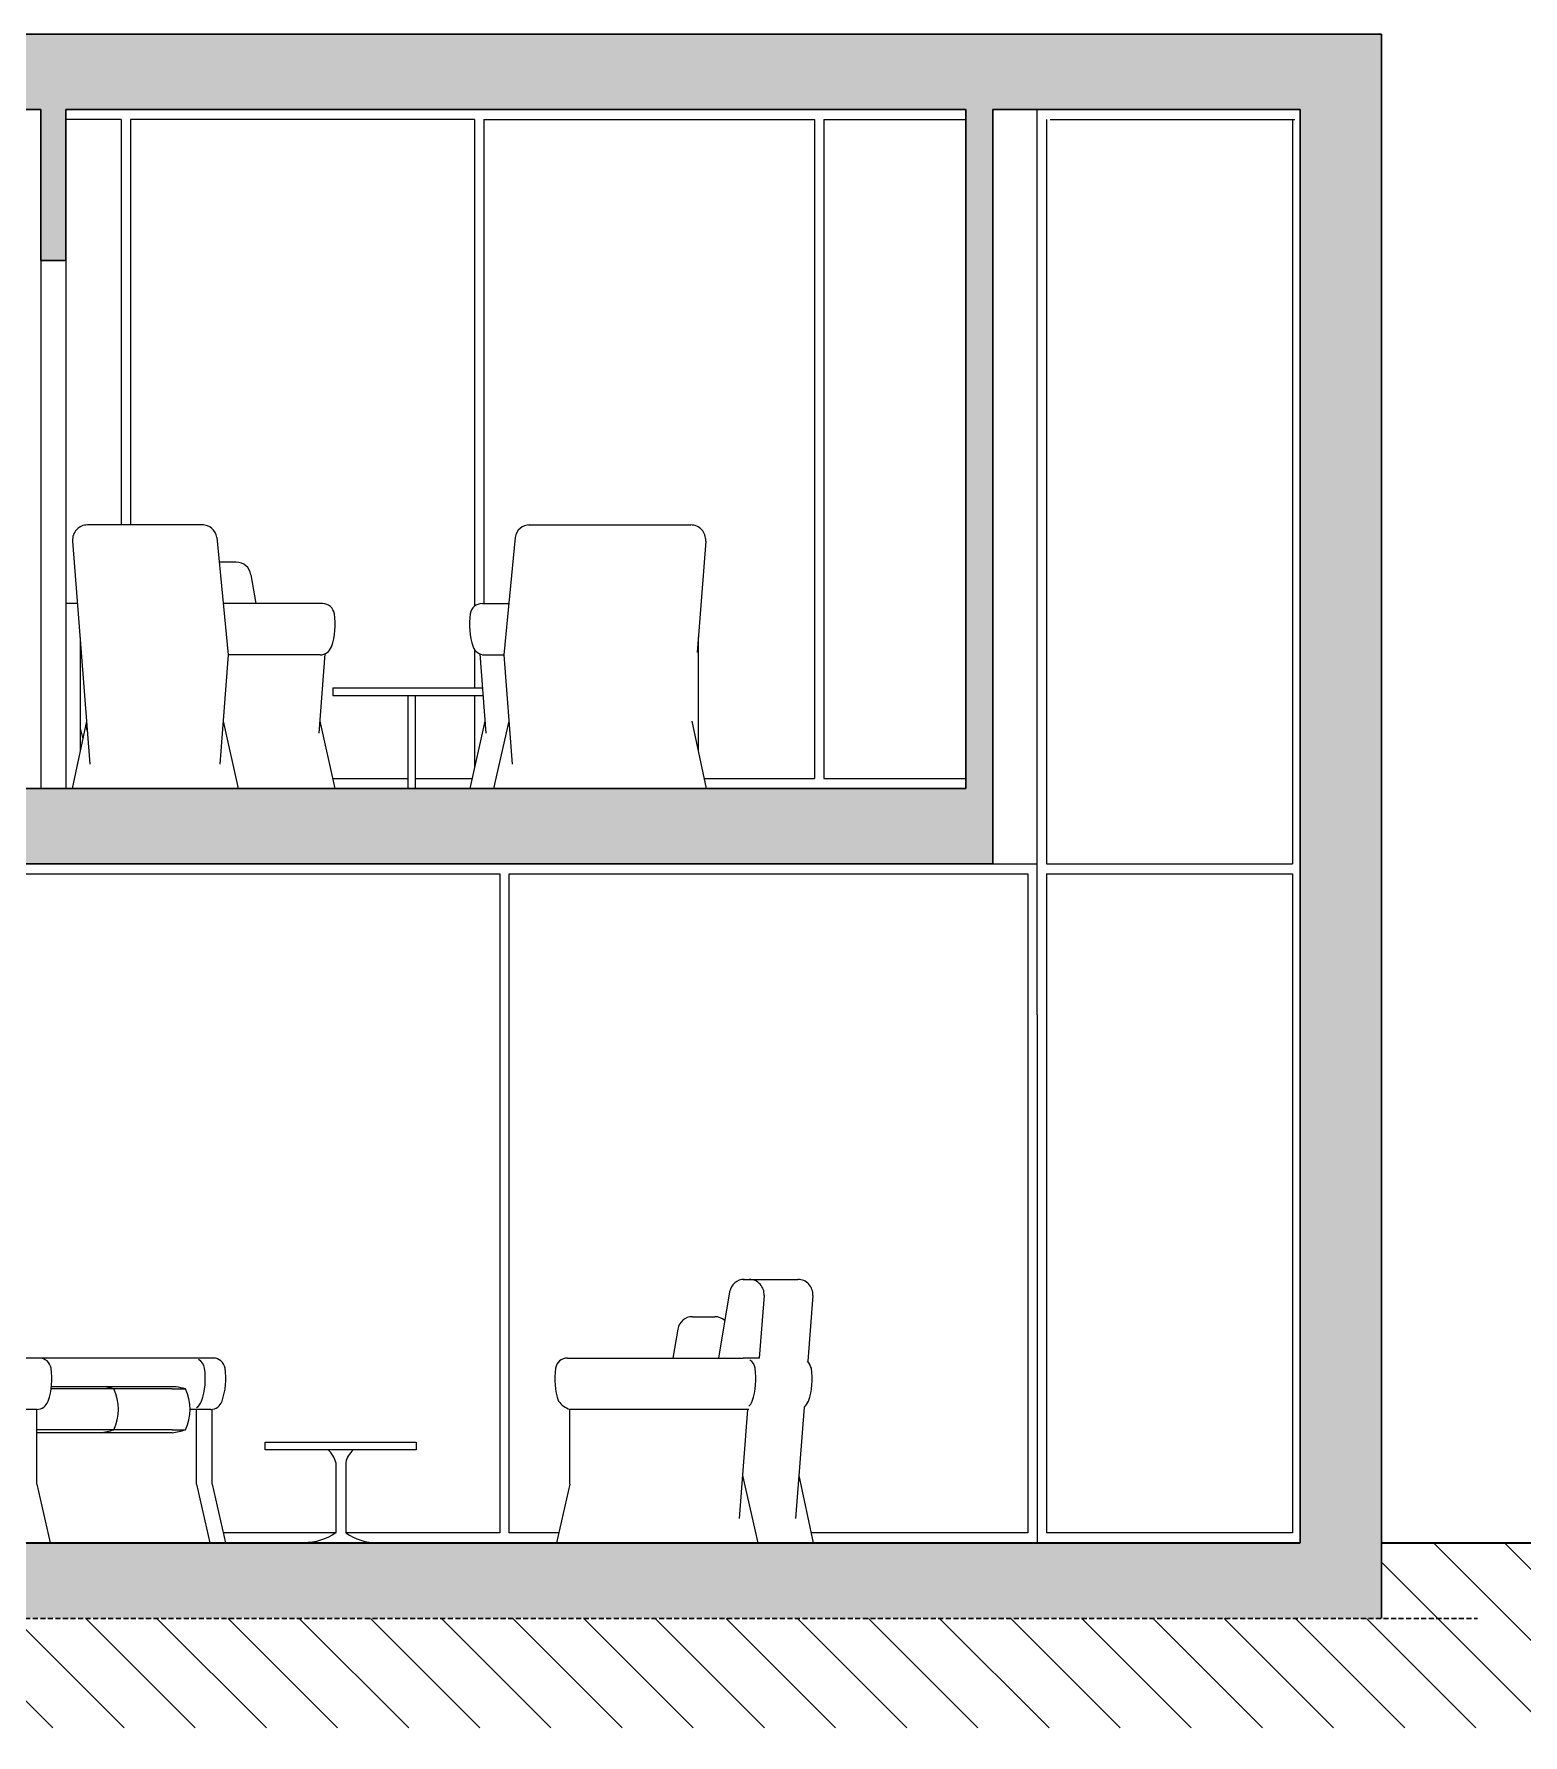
# Model space of a CAD drawing. Header units: millimetres. Extents: x -4829 to 17751, y -2575 to 15731.
# Drawn here: x 13641 to 14233, y 12514 to 13191 of the extents above; entities that cross this region are included whole.
import ezdxf

# ---------------------------------------------------------------- set-up
doc = ezdxf.new("R2010")
doc.units = ezdxf.units.MM
doc.linetypes.add('JIS_02_2.0', pattern=[3, 2, -1])
doc.layers.get('0').update_dxf_attribs({"lineweight": 20})
for name, color, linetype, lineweight in [('Arredo', 7, 'Continuous', 9), ('linea terra', 7, 'Continuous', 35), ('muri sezionati', 7, 'Continuous', 30), ('tratteggio', 7, 'Continuous', 15)]:
    doc.layers.add(name, color=color, linetype=linetype, lineweight=lineweight)
doc.layers.add('campitura', color=254, linetype='Continuous')

msp = doc.modelspace()

# ---------------------------------------------------------------- hatches: boundary and pattern name
at = {"layer": 'campitura'}
h = msp.add_hatch(color=256, dxfattribs=at)
h.dxf.hatch_style = 1
h.paths.add_polyline_path([(13331.76, 12890.8), (13331.76, 13160.8), (13488.44, 13160.8), (13488.44, 12890.8)], flags=16)
h.paths.add_polyline_path([(13498.78, 12890.8), (13498.78, 13160.8), (13644.07, 13160.8), (13644.07, 13100.8), (13654.08, 13100.8), (13654.08, 13160.8), (14011.91, 13160.8), (14011.91, 12890.8), (13938.64, 12890.8)], flags=16)
h.paths.add_polyline_path([(13819.91, 12995.59), (13820.65, 12995.59), (13820.65, 13096.8), (13952.06, 13096.8), (13952.06, 12964.32), (13942.96, 12964.32, 0.369866), (13938.26, 12960.29, 0.122339), (13939.44, 12947.12, 0.319669), (13943.94, 12943.92), (13943.94, 12934.7, -0.008633), (13939.19, 12935.73, -0.207885), (13938.5, 12950.52, -0.089796), (13938.26, 12960.29, -0.369866), (13942.96, 12964.32), (13952.06, 12964.32), (13952.06, 13096.8), (13820.65, 13096.8), (13820.65, 12995.59), (13882.04, 12995.59), (13883.91, 12995.59, -0.365455), (13889.77, 12990.64), (13892.31, 12964.32), (13899.8, 12964.32, -0.369866), (13904.51, 12960.29, -0.122339), (13903.32, 12947.12, -0.210739), (13900.71, 12944.31), (13898.66, 12917.59), (13904.72, 12890.8), (13813.77, 12890.8), (13816.94, 12905.53), (13816.94, 12950.93), (13813.97, 12989.17, -0.437105), (13813.97, 12989.17), (13813.97, 12989.18, -0.414214), (13813.97, 12989.18), (13813.97, 12989.18, 0.414214), (13813.97, 12989.18, 1.54068), (13813.97, 12989.13, -0.439612)], flags=0)
edge = h.paths.add_edge_path(flags=0)
edge.add_line((13666.71, 12976.79), (13666.71, 12976.79))
edge.add_arc((13684.05, 12899.71), 79.01, 80.09486, 102.68038, ccw=False)
edge.add_line((13697.64, 12977.54), (13697.64, 12990.71))
edge.add_spline(control_points=[(13697.64, 12990.71), (13694.84, 12990.84), (13693.91, 12990.94), (13689.03, 12991.64), (13685.45, 12992.83), (13680.3, 12996.52), (13678.62, 12999.5), (13680.1, 13005.3), (13682.64, 13007.34), (13688.87, 13010.08), (13692.68, 13010.86), (13696.72, 13011.03), (13696.72, 13011.03)], knot_values=[9.501149, 9.501149, 9.501149, 9.501149, 9.661989, 9.661989, 10.356468, 10.356468, 11.050948, 11.050948, 11.745427, 11.745427, 12.410959, 12.410959, 12.410959, 12.410959, 12.410959], degree=3, periodic=0)
edge.add_spline(control_points=[(13696.72, 13011.03), (13698.23, 13011.04), (13704.4, 13010.66), (13709.43, 13005.66), (13710.93, 13003.36), (13710.17, 12997.2), (13709.02, 12996.37), (13707.44, 12993.91), (13703.4, 12991.72), (13700.59, 12990.95)], knot_values=[4.901041, 4.901041, 4.901041, 4.901041, 7.283333, 7.283333, 8.122834, 8.122834, 8.962336, 8.962336, 9.501149, 9.501149, 9.501149, 9.501149], degree=3, periodic=0)
edge.add_line((13700.59, 12990.95), (13700.59, 12976.97))
edge.add_arc((13684.05, 12899.71), 79.01, 77.31962, 77.91961, ccw=False)
edge.add_arc((13701.4, 12974.09), 2.7, -90, 90, ccw=False)
edge.add_line((13701.4, 12971.39), (13692.93, 12971.39))
edge.add_line((13692.93, 12971.39), (13692.93, 12969.53))
edge.add_line((13692.93, 12969.53), (13689.3, 12969.53))
edge.add_arc((13687.65, 12969.53), 1.65, -89.99821, 0, ccw=False)
edge.add_line((13687.65, 12967.88), (13686.82, 12967.88))
edge.add_line((13686.82, 12967.88), (13686.82, 12919.98))
edge.add_line((13686.82, 12919.98), (13692.99, 12919.98))
edge.add_line((13692.99, 12919.98), (13692.99, 12917.44))
edge.add_line((13692.99, 12917.44), (13686.82, 12917.44))
edge.add_line((13686.82, 12917.44), (13686.82, 12894.31))
edge.add_line((13686.82, 12894.31), (13687.71, 12894.31))
edge.add_arc((13687.71, 12892.66), 1.65, 0, 90.00151, ccw=False)
edge.add_line((13689.36, 12892.66), (13678.86, 12892.66))
edge.add_arc((13680.51, 12892.66), 1.65, 90.00151, 180, ccw=False)
edge.add_line((13680.51, 12894.31), (13681.29, 12894.31))
edge.add_line((13681.29, 12894.31), (13681.29, 12917.44))
edge.add_line((13681.29, 12917.44), (13675.24, 12917.44))
edge.add_line((13675.24, 12917.44), (13675.24, 12919.98))
edge.add_line((13675.24, 12919.98), (13681.29, 12919.98))
edge.add_line((13681.29, 12919.98), (13681.29, 12967.88))
edge.add_line((13681.29, 12967.88), (13680.45, 12967.88))
edge.add_arc((13680.45, 12969.53), 1.65, 180, 270.00179, ccw=False)
edge.add_line((13678.8, 12969.53), (13675.18, 12969.53))
edge.add_line((13675.18, 12969.53), (13675.18, 12971.39))
edge.add_line((13675.18, 12971.39), (13666.71, 12971.39))
edge.add_arc((13666.71, 12974.09), 2.7, 90.00145, 270, ccw=False)
edge = h.paths.add_edge_path(flags=0)
edge.add_line((13684.64, 12971.39), (13684.64, 12969.45))
edge.add_ellipse((13684.02, 12981.81), major_axis=(-0.01, -11.85), ratio=0.179562, start_angle=343.24917, end_angle=377.04505)
edge.add_line((13684.54, 12969.53), (13683.4, 12969.53))
edge.add_line((13683.4, 12969.53), (13683.4, 12971.39))
edge.add_line((13683.4, 12971.39), (13684.64, 12971.39))
edge = h.paths.add_edge_path(flags=0)
edge.add_ellipse((13698.26, 13000.88), major_axis=(-16.65, 0), ratio=0.465071, start_angle=630.02219, end_angle=807.88881, ccw=False)
edge.add_spline(control_points=[(13700.59, 12993.63), (13701.12, 12993.79), (13701.82, 12993.99), (13707.62, 12995.64), (13708.96, 12998.47), (13708.81, 13002.99), (13707.33, 13004.45), (13705.73, 13006.61), (13701.13, 13008.57), (13698.25, 13008.63)], knot_values=[5.281388, 5.281388, 5.281388, 5.281388, 5.439854, 5.439854, 6.279356, 6.279356, 7.118857, 7.118857, 9.501149, 9.501149, 9.501149, 9.501149], degree=3, periodic=0)
h.paths.add_polyline_path([(13813.97, 12989.17), (13813.97, 12989.18, -1.273811), (13813.97, 12989.18), (13813.97, 12989.17, -0.785047)], flags=0)
h.paths.add_polyline_path([(13813.97, 12989.18, -0.279836), (13813.97, 12989.18), (13813.97, 12989.18), (13813.97, 12989.17)], flags=0)
h.paths.add_polyline_path([(13813.97, 12989.17, 61.895889), (13813.97, 12989.17, 61.895887)], flags=0)
h.paths.add_polyline_path([(13813.97, 12989.18, 49.598467), (13813.97, 12989.17, 49.598464)], flags=0)
h.paths.add_polyline_path([(13813.97, 12989.17), (13813.97, 12989.17), (13813.97, 12989.18, -0.785046), (13813.97, 12989.18), (13813.97, 12989.17)], flags=0)
h.paths.add_polyline_path([(13813.97, 12989.18, 0.036658), (13813.97, 12989.17, 0.021781), (13813.97, 12989.18, 0.036604), (13813.97, 12989.17, 0.03059)], flags=0)
h.paths.add_polyline_path([(13813.97, 12989.18, 43.06971), (13813.97, 12989.18, 43.069707)], flags=0)
h.paths.add_polyline_path([(13813.97, 12989.18), (13813.97, 12989.17, -0.279836), (13813.97, 12989.17, -1.042876), (13813.97, 12989.18), (13813.97, 12989.18), (13813.97, 12989.18, -0.5627)], flags=0)
h.paths.add_polyline_path([(13813.97, 12989.18, 28.081474), (13813.97, 12989.18, 28.081472)], flags=0)
h.paths.add_polyline_path([(13813.97, 12989.17, 10.3455), (13813.97, 12989.17, 31.036497)], flags=0)
h.paths.add_polyline_path([(13813.97, 12989.17, 14.109504), (13813.97, 12989.18, 14.109504)], flags=0)
h.paths.add_polyline_path([(13813.97, 12989.18, 0.05615), (13813.97, 12989.17, 0.040703), (13813.97, 12989.18, 0.036517), (13813.97, 12989.18, 18.834758), (13813.97, 12989.17, 0.05615)], flags=0)
h.paths.add_polyline_path([(13813.97, 12989.18, 0.148125), (13813.97, 12989.18, 3.71327), (13813.97, 12989.18, 3.71327), (13813.97, 12989.18, 20.253135)], flags=0)
h.paths.add_polyline_path([(13813.97, 12989.18, 0.279836), (13813.97, 12989.18, 12.480004), (13813.97, 12989.18, 0.048883), (13813.97, 12989.18), (13813.97, 12989.18), (13813.97, 12989.17, -1), (13813.97, 12989.17, -31.641408), (13813.97, 12989.18)], flags=0)
h.paths.add_polyline_path([(12763.62, 12860.8), (13038.62, 12860.8), (13038.62, 12800.8), (13048.62, 12800.8), (13048.62, 12860.8), (13208.62, 12860.8), (13208.62, 12590.8), (13218.62, 12590.8), (13218.62, 12860.8), (13520.66, 12860.8), (13520.66, 12590.8), (13531.43, 12590.8), (13531.43, 12860.8), (14022.68, 12860.8), (14022.68, 13160.8), (14144.81, 13160.8), (14144.81, 12590.8), (14177.13, 12590.8), (14177.13, 13190.8), (13299.45, 13190.8), (13299.45, 12890.8), (12763.62, 12890.8)])
h = msp.add_hatch(color=256, dxfattribs=at)
h.dxf.hatch_style = 1
h.paths.add_polyline_path([(14177.13, 12590.8), (12763.57, 12590.8), (12763.57, 12560.8), (14177.13, 12560.8)])
at = {"layer": 'tratteggio'}
h = msp.add_hatch(dxfattribs=at)
h.set_pattern_fill('ANSI31', color=256, scale=6.3, angle=90)
h.paths.add_polyline_path([(12763.57, 12560.8), (12763.57, 12590.8), (12289.77, 12590.8), (12289.77, 12517.31), (14502.25, 12517.31), (14502.25, 12590.8), (14177.13, 12590.8), (14177.13, 12560.8)])
h.paths.add_polyline_path([(15611.1, 12560.81), (15611.1, 12590.83), (15238.68, 12590.8), (15238.68, 12514.43), (17750.84, 12514.43), (17750.84, 12591.03), (16924.62, 12590.95), (16924.62, 12560.81)])

# ---------------------------------------------------------------- linework, layer by layer
for p, q in [((13676.12, 13156.8), (13654.08, 13156.8)), ((13676.12, 13156.8), (13676.12, 12995.59)), ((13816.56, 13156.8), (13679.84, 13156.8)), ((13679.84, 13156.8), (13679.84, 12995.59)), ((13816.56, 13156.8), (13816.56, 12963.27)), ((13820.28, 13156.8), (13820.28, 12964.32)), ((13820.28, 13156.8), (13951.73, 13156.8)), ((13951.73, 13156.8), (13951.73, 12894.8)), ((13955.45, 13156.8), (13955.45, 12894.8)), ((13955.45, 13156.8), (14011.91, 13156.8)), ((14040.23, 12800.8), (14040.23, 13160.8)), ((14043.94, 13156.8), (14043.94, 12860.8)), ((14045.43, 13156.8), (14142.75, 13156.8)), ((14141.81, 13156.8), (14141.81, 12860.8)), ((13644.07, 13100.8), (13644.07, 12890.8)), ((13654.08, 13100.8), (13654.08, 12890.8)), ((13816.56, 12946.04), (13816.56, 12930.8)), ((13760.21, 12930.8), (13760.21, 12927.8)), ((13760.21, 12927.8), (13819.91, 12927.8)), ((13816.56, 12927.8), (13816.56, 12899.34)), ((13760.15, 12894.8), (13790.06, 12894.8)), ((13793.06, 12894.8), (13815.53, 12894.8)), ((13907.81, 12894.8), (13951.73, 12894.8)), ((13955.45, 12894.8), (14011.91, 12894.8)), ((14022.68, 12860.8), (14040.23, 12860.8)), ((14043.94, 12860.8), (14141.81, 12860.8)), ((13621.94, 12856.8), (13826.63, 12856.8)), ((13826.63, 12856.8), (13826.63, 12594.8)), ((13830.34, 12594.8), (13830.34, 12856.8)), ((13830.34, 12856.8), (14036.52, 12856.8)), ((14036.52, 12856.8), (14036.52, 12594.8)), ((14043.94, 12856.8), (14141.81, 12856.8)), ((14043.94, 12856.8), (14043.94, 12594.8)), ((14141.81, 12856.8), (14141.81, 12594.8)), ((14040.23, 12800.8), (14040.23, 12590.8)), ((13761.37, 12594.8), (13716.68, 12594.8)), ((13826.63, 12594.8), (13765.37, 12594.8)), ((13850.08, 12594.8), (13830.34, 12594.8)), ((14036.52, 12594.8), (13950.38, 12594.8)), ((14141.81, 12594.8), (14043.94, 12594.8))]:
    msp.add_line(p, q)
at = {"layer": 'Arredo'}
for p, q in [((13706.4, 12995.59), (13662.7, 12995.59)), ((13708.76, 12995.59), (13706.4, 12995.59)), ((13838.04, 12995.59), (13840.4, 12995.59)), ((13840.4, 12995.59), (13902.53, 12995.59)), ((13656.77, 12989.18), (13656.77, 12989.17)), ((13656.77, 12989.18), (13656.77, 12989.18)), ((13656.77, 12989.18), (13656.77, 12989.17)), ((13656.77, 12989.18), (13656.77, 12989.17)), ((13656.77, 12989.18), (13656.77, 12989.17)), ((13656.77, 12989.18), (13656.77, 12989.18)), ((13656.77, 12989.18), (13656.77, 12989.18)), ((13656.77, 12989.18), (13656.77, 12989.17)), ((13656.77, 12989.18), (13656.77, 12989.17)), ((13656.77, 12989.18), (13656.77, 12989.18)), ((13656.77, 12989.18), (13656.77, 12989.18)), ((13656.77, 12989.18), (13656.77, 12989.18)), ((13656.77, 12989.18), (13656.77, 12989.18)), ((13656.77, 12989.18), (13656.77, 12989.18)), ((13656.77, 12989.18), (13656.77, 12989.18)), ((13656.77, 12989.18), (13656.77, 12989.18)), ((13656.77, 12989.18), (13656.77, 12989.18)), ((13656.77, 12989.18), (13656.77, 12989.18)), ((13656.77, 12989.18), (13656.77, 12989.17)), ((13656.77, 12989.18), (13656.77, 12989.18)), ((13656.77, 12989.18), (13656.77, 12989.18)), ((13656.77, 12989.18), (13656.77, 12989.18)), ((13656.77, 12989.18), (13656.77, 12989.17)), ((13656.77, 12989.18), (13656.77, 12989.17)), ((13656.77, 12989.18), (13656.77, 12989.18)), ((13656.77, 12989.18), (13656.77, 12989.17)), ((13656.77, 12989.18), (13656.77, 12989.18)), ((13656.77, 12989.18), (13656.77, 12989.17)), ((13656.77, 12989.18), (13656.77, 12989.17)), ((13656.77, 12989.18), (13656.77, 12989.17)), ((13656.77, 12989.18), (13656.77, 12989.18)), ((13656.77, 12989.18), (13656.77, 12989.17)), ((13656.77, 12989.18), (13656.77, 12989.18)), ((13656.77, 12989.18), (13656.77, 12989.18)), ((13656.77, 12989.18), (13656.77, 12989.18)), ((13656.77, 12989.18), (13660.21, 12944.82)), ((13656.77, 12989.17), (13656.77, 12989.17)), ((13656.77, 12989.17), (13656.77, 12989.17)), ((13656.77, 12989.17), (13656.77, 12989.17)), ((13656.77, 12989.17), (13656.77, 12989.17)), ((13656.77, 12989.17), (13656.77, 12989.17)), ((13656.77, 12989.17), (13656.77, 12989.17)), ((13656.77, 12989.17), (13656.77, 12989.17)), ((13656.77, 12989.17), (13656.77, 12989.17)), ((13656.77, 12989.17), (13656.77, 12989.17)), ((13656.77, 12989.17), (13656.77, 12989.17)), ((13656.77, 12989.17), (13656.77, 12989.17)), ((13656.77, 12989.17), (13656.77, 12989.17)), ((13656.77, 12989.17), (13656.77, 12989.17)), ((13656.77, 12989.17), (13656.77, 12989.17)), ((13656.77, 12989.17), (13656.77, 12989.17)), ((13656.77, 12989.17), (13656.77, 12989.17)), ((13714.13, 12990.64), (13718.63, 12943.92)), ((13832.66, 12990.64), (13828.17, 12943.92)), ((13908.47, 12989.18), (13905.02, 12944.82)), ((13908.47, 12989.18), (13908.47, 12989.17)), ((13908.47, 12989.18), (13908.47, 12989.18)), ((13908.47, 12989.18), (13908.47, 12989.17)), ((13908.47, 12989.18), (13908.47, 12989.17)), ((13908.47, 12989.18), (13908.47, 12989.17)), ((13908.47, 12989.18), (13908.47, 12989.18)), ((13908.47, 12989.18), (13908.47, 12989.18)), ((13908.47, 12989.18), (13908.47, 12989.17)), ((13908.47, 12989.18), (13908.47, 12989.17)), ((13908.47, 12989.18), (13908.47, 12989.18)), ((13908.47, 12989.18), (13908.47, 12989.18)), ((13908.47, 12989.18), (13908.47, 12989.18)), ((13908.47, 12989.18), (13908.47, 12989.18)), ((13908.47, 12989.18), (13908.47, 12989.18)), ((13908.47, 12989.18), (13908.47, 12989.18)), ((13908.47, 12989.18), (13908.47, 12989.18)), ((13908.47, 12989.18), (13908.47, 12989.18)), ((13908.47, 12989.18), (13908.47, 12989.18)), ((13908.47, 12989.18), (13908.47, 12989.17)), ((13908.47, 12989.18), (13908.47, 12989.18)), ((13908.47, 12989.18), (13908.47, 12989.18)), ((13908.47, 12989.18), (13908.47, 12989.18)), ((13908.47, 12989.18), (13908.47, 12989.17)), ((13908.47, 12989.18), (13908.47, 12989.17)), ((13908.47, 12989.18), (13908.47, 12989.18)), ((13908.47, 12989.18), (13908.47, 12989.17)), ((13908.47, 12989.18), (13908.47, 12989.18)), ((13908.47, 12989.18), (13908.47, 12989.17)), ((13908.47, 12989.18), (13908.47, 12989.17)), ((13908.47, 12989.18), (13908.47, 12989.17)), ((13908.47, 12989.18), (13908.47, 12989.18)), ((13908.47, 12989.18), (13908.47, 12989.17)), ((13908.47, 12989.18), (13908.47, 12989.18)), ((13908.47, 12989.18), (13908.47, 12989.18)), ((13908.47, 12989.18), (13908.47, 12989.18)), ((13908.47, 12989.17), (13908.47, 12989.17)), ((13908.47, 12989.17), (13908.47, 12989.17)), ((13908.47, 12989.17), (13908.47, 12989.17)), ((13908.47, 12989.17), (13908.47, 12989.17)), ((13908.47, 12989.17), (13908.47, 12989.17)), ((13908.47, 12989.17), (13908.47, 12989.17)), ((13908.47, 12989.17), (13908.47, 12989.17)), ((13908.47, 12989.17), (13908.47, 12989.17)), ((13908.47, 12989.17), (13908.47, 12989.17)), ((13908.47, 12989.17), (13908.47, 12989.17)), ((13908.47, 12989.17), (13908.47, 12989.17)), ((13908.47, 12989.17), (13908.47, 12989.17)), ((13908.47, 12989.17), (13908.47, 12989.17)), ((13908.47, 12989.17), (13908.47, 12989.17)), ((13908.47, 12989.17), (13908.47, 12989.17)), ((13908.47, 12989.17), (13908.47, 12989.17)), ((13721.81, 12980.76), (13715.09, 12980.76)), ((13727.68, 12975.81), (13729.64, 12964.32)), ((13658.7, 12964.32), (13654.01, 12964.32)), ((13756.14, 12964.32), (13716.67, 12964.32)), ((13819.55, 12964.32), (13830.13, 12964.32)), ((13659.74, 12950.93), (13659.74, 12905.53)), ((13905.5, 12950.93), (13905.5, 12905.53)), ((13659.96, 12914.2), (13659.96, 12943.92)), ((13660.28, 12943.92), (13659.96, 12943.92)), ((13660.21, 12944.82), (13663.66, 12900.45)), ((13718.63, 12943.92), (13715.26, 12900.45)), ((13755.16, 12943.92), (13718.63, 12943.92)), ((13757.05, 12944.31), (13754.63, 12912.78)), ((13818.64, 12944.31), (13821.06, 12912.78)), ((13820.53, 12943.92), (13828.17, 12943.92)), ((13828.17, 12943.92), (13831.54, 12900.45)), ((13760.21, 12930.8), (13819.68, 12930.8)), ((13790.06, 12927.8), (13790.06, 12890.8)), ((13793.06, 12890.8), (13793.06, 12927.8)), ((13662.33, 12917.57), (13656.57, 12890.8)), ((13659.96, 12914.2), (13660.8, 12910.48)), ((13662.42, 12914.2), (13662.42, 12916.43)), ((13662.42, 12914.2), (13662.68, 12913.04)), ((13716.59, 12917.57), (13722.65, 12890.8)), ((13755, 12917.57), (13761.06, 12890.8)), ((13820.69, 12917.57), (13814.63, 12890.8)), ((13830.21, 12917.57), (13824.15, 12890.8)), ((13902.91, 12917.57), (13908.67, 12890.8)), ((13654.08, 12890.8), (13683.7, 12890.8)), ((13656.57, 12890.8), (13761.06, 12890.8)), ((13908.67, 12890.8), (13814.63, 12890.8)), ((13923.37, 12695.59), (13925.73, 12695.59)), ((13924.55, 12695.59), (13945.1, 12695.59)), ((13917.99, 12690.64), (13913.49, 12664.32)), ((13931.67, 12689.18), (13929.73, 12664.32)), ((13931.67, 12689.18), (13931.67, 12689.17)), ((13931.67, 12689.18), (13931.67, 12689.18)), ((13931.67, 12689.18), (13931.67, 12689.17)), ((13931.67, 12689.18), (13931.67, 12689.17)), ((13931.67, 12689.18), (13931.67, 12689.17)), ((13931.67, 12689.18), (13931.67, 12689.18)), ((13931.67, 12689.18), (13931.67, 12689.18)), ((13931.67, 12689.18), (13931.67, 12689.17)), ((13931.67, 12689.18), (13931.67, 12689.17)), ((13931.67, 12689.18), (13931.67, 12689.18)), ((13931.67, 12689.18), (13931.67, 12689.18)), ((13931.67, 12689.18), (13931.67, 12689.18)), ((13931.67, 12689.18), (13931.67, 12689.18)), ((13931.67, 12689.18), (13931.67, 12689.18)), ((13931.67, 12689.18), (13931.67, 12689.18)), ((13931.67, 12689.18), (13931.67, 12689.18)), ((13931.67, 12689.18), (13931.67, 12689.18)), ((13931.67, 12689.18), (13931.67, 12689.18)), ((13931.67, 12689.18), (13931.67, 12689.17)), ((13931.67, 12689.18), (13931.67, 12689.18)), ((13931.67, 12689.18), (13931.67, 12689.18)), ((13931.67, 12689.18), (13931.67, 12689.18)), ((13931.67, 12689.18), (13931.67, 12689.17)), ((13931.67, 12689.18), (13931.67, 12689.17)), ((13931.67, 12689.18), (13931.67, 12689.18)), ((13931.67, 12689.18), (13931.67, 12689.17)), ((13931.67, 12689.18), (13931.67, 12689.18)), ((13931.67, 12689.18), (13931.67, 12689.17)), ((13931.67, 12689.18), (13931.67, 12689.17)), ((13931.67, 12689.18), (13931.67, 12689.17)), ((13931.67, 12689.18), (13931.67, 12689.18)), ((13931.67, 12689.18), (13931.67, 12689.17)), ((13931.67, 12689.18), (13931.67, 12689.18)), ((13931.67, 12689.18), (13931.67, 12689.18)), ((13931.67, 12689.18), (13931.67, 12689.18)), ((13931.67, 12689.17), (13931.67, 12689.17)), ((13931.67, 12689.17), (13931.67, 12689.17)), ((13931.67, 12689.17), (13931.67, 12689.17)), ((13931.67, 12689.17), (13931.67, 12689.17)), ((13931.67, 12689.17), (13931.67, 12689.17)), ((13931.67, 12689.17), (13931.67, 12689.17)), ((13931.67, 12689.17), (13931.67, 12689.17)), ((13931.67, 12689.17), (13931.67, 12689.17)), ((13931.67, 12689.17), (13931.67, 12689.17)), ((13931.67, 12689.17), (13931.67, 12689.17)), ((13931.67, 12689.17), (13931.67, 12689.17)), ((13931.67, 12689.17), (13931.67, 12689.17)), ((13931.67, 12689.17), (13931.67, 12689.17)), ((13931.67, 12689.17), (13931.67, 12689.17)), ((13931.67, 12689.17), (13931.67, 12689.17)), ((13931.67, 12689.17), (13931.67, 12689.17)), ((13951.04, 12689.18), (13949.01, 12663.06)), ((13951.04, 12689.18), (13951.04, 12689.17)), ((13951.04, 12689.18), (13951.04, 12689.18)), ((13951.04, 12689.18), (13951.04, 12689.17)), ((13951.04, 12689.18), (13951.04, 12689.17)), ((13951.04, 12689.18), (13951.04, 12689.17)), ((13951.04, 12689.18), (13951.04, 12689.18)), ((13951.04, 12689.18), (13951.04, 12689.18)), ((13951.04, 12689.18), (13951.04, 12689.17)), ((13951.04, 12689.18), (13951.04, 12689.17)), ((13951.04, 12689.18), (13951.04, 12689.18)), ((13951.04, 12689.18), (13951.04, 12689.18)), ((13951.04, 12689.18), (13951.04, 12689.18)), ((13951.04, 12689.18), (13951.04, 12689.18)), ((13951.04, 12689.18), (13951.04, 12689.18)), ((13951.04, 12689.18), (13951.04, 12689.18)), ((13951.04, 12689.18), (13951.04, 12689.18)), ((13951.04, 12689.18), (13951.04, 12689.18)), ((13951.04, 12689.18), (13951.04, 12689.18)), ((13951.04, 12689.18), (13951.04, 12689.17)), ((13951.04, 12689.18), (13951.04, 12689.18)), ((13951.04, 12689.18), (13951.04, 12689.18)), ((13951.04, 12689.18), (13951.04, 12689.18)), ((13951.04, 12689.18), (13951.04, 12689.17)), ((13951.04, 12689.18), (13951.04, 12689.17)), ((13951.04, 12689.18), (13951.04, 12689.18)), ((13951.04, 12689.18), (13951.04, 12689.17)), ((13951.04, 12689.18), (13951.04, 12689.18)), ((13951.04, 12689.18), (13951.04, 12689.17)), ((13951.04, 12689.18), (13951.04, 12689.17)), ((13951.04, 12689.18), (13951.04, 12689.17)), ((13951.04, 12689.18), (13951.04, 12689.18)), ((13951.04, 12689.18), (13951.04, 12689.17)), ((13951.04, 12689.18), (13951.04, 12689.18)), ((13951.04, 12689.18), (13951.04, 12689.18)), ((13951.04, 12689.18), (13951.04, 12689.18)), ((13951.04, 12689.17), (13951.04, 12689.17)), ((13951.04, 12689.17), (13951.04, 12689.17)), ((13951.04, 12689.17), (13951.04, 12689.17)), ((13951.04, 12689.17), (13951.04, 12689.17)), ((13951.04, 12689.17), (13951.04, 12689.17)), ((13951.04, 12689.17), (13951.04, 12689.17)), ((13951.04, 12689.17), (13951.04, 12689.17)), ((13951.04, 12689.17), (13951.04, 12689.17)), ((13951.04, 12689.17), (13951.04, 12689.17)), ((13951.04, 12689.17), (13951.04, 12689.17)), ((13951.04, 12689.17), (13951.04, 12689.17)), ((13951.04, 12689.17), (13951.04, 12689.17)), ((13951.04, 12689.17), (13951.04, 12689.17)), ((13951.04, 12689.17), (13951.04, 12689.17)), ((13951.04, 12689.17), (13951.04, 12689.17)), ((13951.04, 12689.17), (13951.04, 12689.17)), ((13897.35, 12675.81), (13895.39, 12664.32)), ((13903.22, 12680.76), (13912.04, 12680.76)), ((13643.49, 12664.32), (13635.31, 12664.32)), ((13704.49, 12664.32), (13643.49, 12664.32)), ((13712.66, 12664.32), (13704.49, 12664.32)), ((13853.49, 12664.32), (13923.41, 12664.32)), ((13929.73, 12664.32), (13923.41, 12664.32)), ((13696.34, 12652.1), (13648.22, 12652.1)), ((13697.88, 12652.93), (13648.33, 12652.93)), ((13696.34, 12652.1), (13701.61, 12652.1)), ((13642.51, 12643.92), (13634.33, 12643.92)), ((13642.51, 12614.2), (13642.51, 12643.92)), ((13711.68, 12643.92), (13703.51, 12643.92)), ((13703.51, 12643.92), (13703.51, 12643.92)), ((13705.97, 12614.2), (13705.97, 12643.92)), ((13712.28, 12614.2), (13712.28, 12643.92)), ((13922.43, 12643.92), (13854.47, 12643.92)), ((13854.47, 12614.2), (13854.47, 12643.92)), ((13925.15, 12643.92), (13921.77, 12600.45)), ((13925.59, 12643.92), (13922.43, 12643.92)), ((13947.59, 12644.82), (13944.15, 12600.45)), ((13696.34, 12635.73), (13642.51, 12635.73)), ((13696.34, 12634.6), (13642.51, 12634.6)), ((13696.34, 12635.73), (13701.61, 12635.73)), ((13761.37, 12622.8), (13761.37, 12594.8)), ((13765.37, 12622.8), (13765.37, 12594.8)), ((13923.1, 12617.57), (13929.16, 12590.8)), ((13945.48, 12617.57), (13951.24, 12590.8)), ((13642.51, 12614.2), (13647.8, 12590.8)), ((13705.97, 12614.2), (13711.27, 12590.8)), ((13712.28, 12614.2), (13717.58, 12590.8)), ((13854.47, 12614.2), (13849.17, 12590.8)), ((13640.23, 12590.8), (13717.58, 12590.8)), ((13951.24, 12590.8), (13849.17, 12590.8))]:
    msp.add_line(p, q, dxfattribs=at)
msp.add_lwpolyline([(13793.37, 12630.8), (13793.37, 12627.8), (13733.37, 12627.8), (13733.37, 12630.8)], close=True, dxfattribs=at)
for points in [[(13761.37, 12594.8, -0.1517), (13748.74, 12590.84), (13748.74, 12590.8)], [(13765.37, 12594.8, 0.1517), (13778, 12590.84), (13778, 12590.8)]]:
    msp.add_lwpolyline(points, format="xyb", dxfattribs=at)
for centre, radius, start, end in [((13662.7, 12989.64), 5.95, 90, 184.44157), ((13708.27, 12989.64), 5.95, 9.6997, 90), ((13838.53, 12989.64), 5.95, 90, 170.3003), ((13902.53, 12989.64), 5.95, 355.55843, 90), ((13656.77, 12989.18), 0.0000357, 90, 152.53417), ((13656.77, 12989.18), 0.0000357, 332.53417, 90), ((13656.77, 12989.18), 0.0000357, 332.53417, 90), ((13656.77, 12989.18), 0.0000119, 332.53417, 90), ((13656.77, 12989.18), 0.0000119, 90, 152.53417), ((13656.77, 12989.18), 0.0000119, 332.53417, 90), ((13656.77, 12989.18), 0.0000119, 270, 332.53417), ((13656.77, 12989.18), 0.0000119, 332.53417, 90), ((13656.77, 12989.18), 0.0000119, 270, 332.53417), ((13656.77, 12989.18), 0.0000119, 332.53417, 90), ((13656.77, 12989.18), 0.0000119, 90, 152.53417), ((13656.77, 12989.18), 0.0000119, 90, 152.53417), ((13656.77, 12989.18), 0.0000119, 90, 152.53417), ((13656.77, 12989.18), 0.0000119, 152.53417, 270), ((13656.77, 12989.18), 0.0000119, 90, 152.53417), ((13656.77, 12989.18), 0.0000119, 180, 270), ((13656.77, 12989.18), 0.0000119, 270, 0), ((13656.77, 12989.18), 0.0000119, 0, 90), ((13656.77, 12989.18), 0.0000119, 90, 180), ((13656.77, 12989.18), 0.0000119, 180, 270), ((13656.77, 12989.18), 0.0000119, 270, 0), ((13656.77, 12989.18), 0.0000119, 0, 90), ((13656.77, 12989.18), 0.0000119, 90, 180), ((13656.77, 12989.17), 0.0000357, 152.53417, 270), ((13656.77, 12989.17), 0.0000357, 270, 332.53417), ((13656.77, 12989.17), 0.0000119, 270, 332.53417), ((13656.77, 12989.17), 0.0000119, 152.53417, 270), ((13656.77, 12989.17), 0.0000119, 152.53417, 270), ((13656.77, 12989.17), 0.0000119, 180, 270), ((13656.77, 12989.17), 0.0000119, 90, 180), ((13656.77, 12989.17), 0.0000119, 0, 90), ((13656.77, 12989.17), 0.0000119, 270, 0), ((13656.77, 12989.17), 0.0000119, 180, 270), ((13656.77, 12989.17), 0.0000119, 90, 180), ((13656.77, 12989.17), 0.0000119, 360, 90), ((13656.77, 12989.17), 0.0000119, 270, 360), ((13656.77, 12989.17), 0.0000119, 180, 270), ((13656.77, 12989.17), 0.0000119, 90, 180), ((13908.47, 12989.18), 0.0000357, 27.46583, 90), ((13908.47, 12989.18), 0.0000357, 90, 207.46583), ((13908.47, 12989.18), 0.0000357, 90, 207.46583), ((13908.47, 12989.18), 0.0000119, 90, 207.46583), ((13908.47, 12989.18), 0.0000119, 27.46583, 90), ((13908.47, 12989.18), 0.0000119, 90, 207.46583), ((13908.47, 12989.18), 0.0000119, 207.46583, 270), ((13908.47, 12989.18), 0.0000119, 90, 207.46583), ((13908.47, 12989.18), 0.0000119, 207.46583, 270), ((13908.47, 12989.18), 0.0000119, 90, 207.46583), ((13908.47, 12989.18), 0.0000119, 27.46583, 90), ((13908.47, 12989.18), 0.0000119, 27.46583, 90), ((13908.47, 12989.18), 0.0000119, 27.46583, 90), ((13908.47, 12989.18), 0.0000119, 270, 27.46583), ((13908.47, 12989.18), 0.0000119, 27.46583, 90), ((13908.47, 12989.18), 0.0000119, 270, 0), ((13908.47, 12989.18), 0.0000119, 180, 270), ((13908.47, 12989.18), 0.0000119, 90, 180), ((13908.47, 12989.18), 0.0000119, 360, 90), ((13908.47, 12989.18), 0.0000119, 270, 0), ((13908.47, 12989.18), 0.0000119, 180, 270), ((13908.47, 12989.18), 0.0000119, 90, 180), ((13908.47, 12989.18), 0.0000119, 0, 90), ((13908.47, 12989.17), 0.0000357, 270, 27.46583), ((13908.47, 12989.17), 0.0000357, 207.46583, 270), ((13908.47, 12989.17), 0.0000119, 207.46583, 270), ((13908.47, 12989.17), 0.0000119, 270, 27.46583), ((13908.47, 12989.17), 0.0000119, 270, 27.46583), ((13908.47, 12989.17), 0.0000119, 270, 0), ((13908.47, 12989.17), 0.0000119, 0, 90), ((13908.47, 12989.17), 0.0000119, 90, 180), ((13908.47, 12989.17), 0.0000119, 180, 270), ((13908.47, 12989.17), 0.0000119, 270, 0), ((13908.47, 12989.17), 0.0000119, 0, 90), ((13908.47, 12989.17), 0.0000119, 90, 180), ((13908.47, 12989.17), 0.0000119, 180, 270), ((13908.47, 12989.17), 0.0000119, 270, 0), ((13908.47, 12989.17), 0.0000119, 0, 90), ((13721.81, 12974.81), 5.95, 9.6997, 90), ((13756.14, 12959.56), 4.76, 8.80918, 90), ((13733.76, 12956.09), 27.41, 340.90981, 8.80918), ((13841.93, 12956.09), 27.41, 171.19082, 199.09019), ((13819.55, 12959.56), 4.76, 90, 171.19082), ((13755.16, 12948.68), 4.76, 270, 340.90981), ((13820.53, 12948.68), 4.76, 199.09019, 270), ((13923.86, 12689.64), 5.95, 90, 170.3003), ((13925.73, 12689.64), 5.95, 355.55843, 90), ((13945.1, 12689.64), 5.95, 355.55843, 90), ((13931.67, 12689.18), 0.0000357, 27.46583, 90), ((13931.67, 12689.18), 0.0000357, 90, 207.46583), ((13931.67, 12689.18), 0.0000357, 90, 207.46583), ((13931.67, 12689.18), 0.0000119, 90, 207.46583), ((13931.67, 12689.18), 0.0000119, 27.46583, 90), ((13931.67, 12689.18), 0.0000119, 90, 207.46583), ((13931.67, 12689.18), 0.0000119, 207.46583, 270), ((13931.67, 12689.18), 0.0000119, 90, 207.46583), ((13931.67, 12689.18), 0.0000119, 207.46583, 270), ((13931.67, 12689.18), 0.0000119, 90, 207.46583), ((13931.67, 12689.18), 0.0000119, 27.46583, 90), ((13931.67, 12689.18), 0.0000119, 27.46583, 90), ((13931.67, 12689.18), 0.0000119, 27.46583, 90), ((13931.67, 12689.18), 0.0000119, 270, 27.46583), ((13931.67, 12689.18), 0.0000119, 27.46583, 90), ((13931.67, 12689.18), 0.0000119, 270, 0), ((13931.67, 12689.18), 0.0000119, 180, 270), ((13931.67, 12689.18), 0.0000119, 90, 180), ((13931.67, 12689.18), 0.0000119, 360, 90), ((13931.67, 12689.18), 0.0000119, 270, 0), ((13931.67, 12689.18), 0.0000119, 180, 270), ((13931.67, 12689.18), 0.0000119, 90, 180), ((13931.67, 12689.18), 0.0000119, 0, 90), ((13931.67, 12689.17), 0.0000357, 270, 27.46583), ((13931.67, 12689.17), 0.0000357, 207.46583, 270), ((13931.67, 12689.17), 0.0000119, 207.46583, 270), ((13931.67, 12689.17), 0.0000119, 270, 27.46583), ((13931.67, 12689.17), 0.0000119, 270, 27.46583), ((13931.67, 12689.17), 0.0000119, 270, 0), ((13931.67, 12689.17), 0.0000119, 0, 90), ((13931.67, 12689.17), 0.0000119, 90, 180), ((13931.67, 12689.17), 0.0000119, 180, 270), ((13931.67, 12689.17), 0.0000119, 270, 0), ((13931.67, 12689.17), 0.0000119, 0, 90), ((13931.67, 12689.17), 0.0000119, 90, 180), ((13931.67, 12689.17), 0.0000119, 180, 270), ((13931.67, 12689.17), 0.0000119, 270, 0), ((13931.67, 12689.17), 0.0000119, 0, 90), ((13951.04, 12689.18), 0.0000357, 27.46583, 90), ((13951.04, 12689.18), 0.0000357, 90, 207.46583), ((13951.04, 12689.18), 0.0000357, 90, 207.46583), ((13951.04, 12689.18), 0.0000119, 90, 207.46583), ((13951.04, 12689.18), 0.0000119, 27.46583, 90), ((13951.04, 12689.18), 0.0000119, 90, 207.46583), ((13951.04, 12689.18), 0.0000119, 207.46583, 270), ((13951.04, 12689.18), 0.0000119, 90, 207.46583), ((13951.04, 12689.18), 0.0000119, 207.46583, 270), ((13951.04, 12689.18), 0.0000119, 90, 207.46583), ((13951.04, 12689.18), 0.0000119, 27.46583, 90), ((13951.04, 12689.18), 0.0000119, 27.46583, 90), ((13951.04, 12689.18), 0.0000119, 27.46583, 90), ((13951.04, 12689.18), 0.0000119, 270, 27.46583), ((13951.04, 12689.18), 0.0000119, 27.46583, 90), ((13951.04, 12689.18), 0.0000119, 270, 0), ((13951.04, 12689.18), 0.0000119, 180, 270), ((13951.04, 12689.18), 0.0000119, 90, 180), ((13951.04, 12689.18), 0.0000119, 360, 90), ((13951.04, 12689.18), 0.0000119, 270, 0), ((13951.04, 12689.18), 0.0000119, 180, 270), ((13951.04, 12689.18), 0.0000119, 90, 180), ((13951.04, 12689.18), 0.0000119, 0, 90), ((13951.04, 12689.17), 0.0000357, 270, 27.46583), ((13951.04, 12689.17), 0.0000357, 207.46583, 270), ((13951.04, 12689.17), 0.0000119, 207.46583, 270), ((13951.04, 12689.17), 0.0000119, 270, 27.46583), ((13951.04, 12689.17), 0.0000119, 270, 27.46583), ((13951.04, 12689.17), 0.0000119, 270, 0), ((13951.04, 12689.17), 0.0000119, 0, 90), ((13951.04, 12689.17), 0.0000119, 90, 180), ((13951.04, 12689.17), 0.0000119, 180, 270), ((13951.04, 12689.17), 0.0000119, 270, 0), ((13951.04, 12689.17), 0.0000119, 0, 90), ((13951.04, 12689.17), 0.0000119, 90, 180), ((13951.04, 12689.17), 0.0000119, 180, 270), ((13951.04, 12689.17), 0.0000119, 270, 0), ((13951.04, 12689.17), 0.0000119, 0, 90), ((13903.22, 12674.81), 5.95, 90, 170.3003), ((13912.04, 12674.81), 5.95, 47.74358, 90), ((13643.49, 12659.56), 4.76, 8.80918, 90), ((13704.49, 12659.56), 4.76, 8.80918, 60.99613), ((13712.66, 12659.56), 4.76, 8.80918, 90), ((13853.49, 12659.56), 4.76, 90, 171.19082), ((13923.41, 12659.56), 4.76, 8.80918, 56.05067), ((13940.98, 12656.99), 10.06, 19.10352, 37.09582), ((13621.11, 12656.09), 27.41, 340.90981, 8.80918), ((13682.11, 12656.09), 27.41, 340.90981, 8.80918), ((13690.28, 12656.09), 27.41, 340.90981, 8.80918), ((13875.87, 12656.09), 27.41, 171.19082, 199.09019), ((13901.03, 12656.09), 27.41, 340.90981, 8.80918), ((13923.41, 12656.09), 27.41, 340.90981, 8.80918), ((13640.97, 12515.07), 140.76, 76.79613, 78.35027), ((13656.44, 12643.92), 18.58, 333.85118, 26.14882), ((13669.46, 12515.07), 140.76, 76.79613, 78.35027), ((13684.93, 12643.92), 18.58, 333.85118, 26.14882), ((13642.51, 12648.68), 4.76, 270, 340.90981), ((13703.51, 12648.68), 4.76, 301.13011, 340.90981), ((13711.68, 12648.68), 4.76, 270, 340.90981), ((13857.62, 12653.1), 9.71, 218.01629, 251.0739), ((13922.43, 12648.68), 4.76, 311.60205, 340.90981), ((13943.95, 12649.32), 5.79, 308.99055, 337.71356), ((13640.97, 12772.77), 140.76, 281.01164, 283.20387), ((13669.46, 12772.77), 140.76, 281.01164, 283.20387), ((13752.05, 12620.61), 9.58, 13.23714, 48.69037), ((13774.69, 12620.61), 9.58, 131.30963, 166.76286)]:
    msp.add_arc(centre, radius, start, end, dxfattribs=at)
at = {"layer": 'linea terra'}
for p, q in [((13531.43, 12590.8), (14144.81, 12590.8)), ((14177.13, 12590.8), (14502.52, 12590.8))]:
    msp.add_line(p, q, dxfattribs=at)
at = {"layer": 'muri sezionati'}
for p, q in [((13299.45, 13190.8), (14177.13, 13190.8)), ((14177.13, 13190.8), (14177.13, 12560.8)), ((13498.78, 13160.8), (13644.07, 13160.8)), ((13644.07, 13100.8), (13644.07, 13160.8)), ((13654.08, 13100.8), (13654.08, 13160.8)), ((13654.08, 13160.8), (14011.91, 13160.8)), ((14011.91, 13160.8), (14011.91, 12890.8)), ((14022.68, 12860.8), (14022.68, 13160.8)), ((14022.68, 13160.8), (14144.81, 13160.8)), ((14144.81, 12590.8), (14144.81, 13160.8)), ((13644.07, 13100.8), (13654.08, 13100.8)), ((14011.91, 12890.8), (13498.78, 12890.8)), ((13531.43, 12860.8), (14022.68, 12860.8))]:
    msp.add_line(p, q, dxfattribs=at)
at = {"layer": 'muri sezionati', "linetype": 'JIS_02_2.0'}
msp.add_line((12734.94, 12560.8), (14215.33, 12560.8), dxfattribs=at)

doc.saveas('drawing.dxf')
